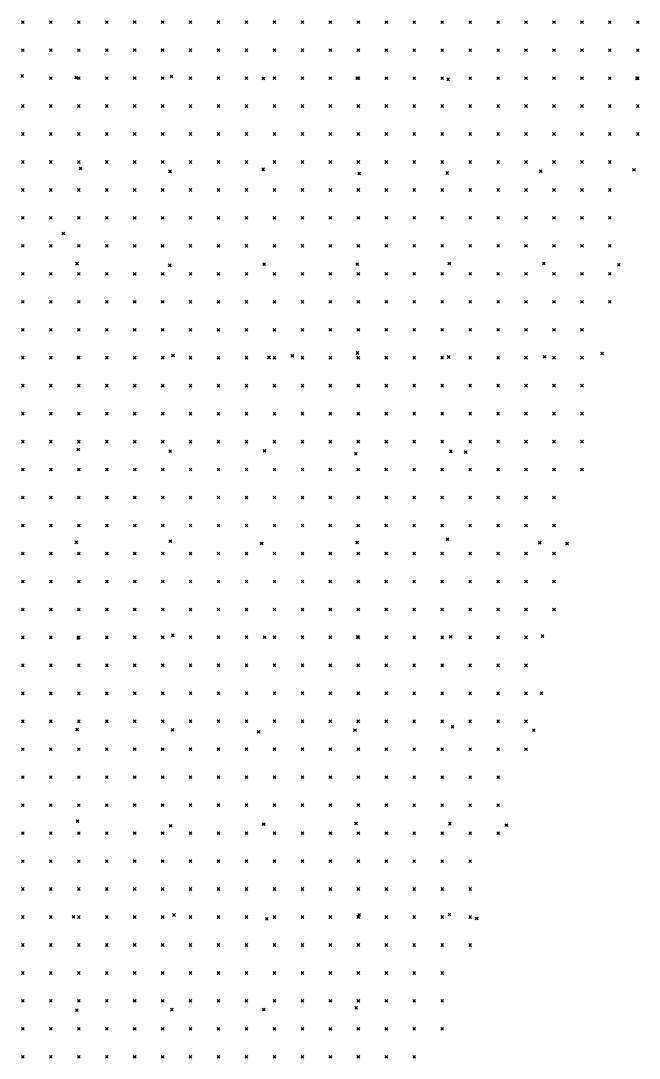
# Model space of a CAD drawing. Header units: metres. Extents: x 441556 to 446409, y 432338 to 461058.
# Drawn here: x 446036.5 to 446102.8, y 438285 to 438396.2 of the extents above; entities that cross this region are included whole.
import ezdxf

# ---------------------------------------------------------------- set-up
doc = ezdxf.new("R2010")
doc.units = ezdxf.units.M
doc.header["$MEASUREMENT"] = 0
doc.header["$PDMODE"] = 35
doc.header["$PDSIZE"] = 0.15
doc.layers.add('DTM-NOK-RevN_LIDAR_co_lidar', color=91, linetype='Continuous', lineweight=0)
doc.layers.add('DTM-NOK-RevN_RTK', color=32, linetype='Continuous', lineweight=0)

msp = doc.modelspace()

# ---------------------------------------------------------------- linework, layer by layer
at = {"layer": 'DTM-NOK-RevN_LIDAR_co_lidar'}
for p in [(446036.709, 438396.093, 342.649), (446039.708, 438396.093, 343.047), (446042.708, 438396.093, 343.463), (446045.707, 438396.093, 343.886), (446048.706, 438396.093, 344.682), (446051.706, 438396.093, 345.807), (446054.705, 438396.093, 346.259), (446057.705, 438396.093, 346.359), (446060.704, 438396.093, 346.668), (446063.703, 438396.093, 346.841), (446066.703, 438396.093, 347.165), (446069.702, 438396.093, 347.466), (446072.701, 438396.093, 347.901), (446075.701, 438396.093, 348.376), (446078.7, 438396.093, 349.066), (446081.7, 438396.093, 349.71), (446084.699, 438396.093, 350.56), (446087.698, 438396.093, 351.739), (446090.698, 438396.093, 352.327), (446093.697, 438396.093, 352.676), (446096.696, 438396.093, 353.167), (446099.696, 438396.093, 353.721), (446102.695, 438396.093, 354.294), (446036.709, 438393.094, 342.961), (446039.708, 438393.094, 343.398), (446042.708, 438393.094, 343.835), (446045.707, 438393.094, 344.236), (446048.706, 438393.094, 345.021), (446051.706, 438393.094, 346.047), (446054.705, 438393.094, 346.233), (446057.705, 438393.094, 346.35), (446060.704, 438393.094, 346.655), (446063.703, 438393.094, 346.938), (446066.703, 438393.094, 347.218), (446069.702, 438393.094, 347.795), (446072.701, 438393.094, 348.169), (446075.701, 438393.094, 348.644), (446078.7, 438393.094, 349.442), (446081.7, 438393.094, 349.954), (446084.699, 438393.094, 350.502), (446087.698, 438393.094, 351.711), (446090.698, 438393.094, 352.548), (446093.697, 438393.094, 353.075), (446096.696, 438393.094, 353.43), (446099.696, 438393.094, 354.045), (446102.695, 438393.094, 354.491), (446039.708, 438390.095, 343.618), (446042.708, 438390.095, 344.05), (446045.707, 438390.095, 344.523), (446048.706, 438390.095, 345.334), (446051.706, 438390.095, 346.142), (446054.705, 438390.095, 346.235), (446057.705, 438390.095, 346.497), (446060.704, 438390.095, 346.912), (446063.703, 438390.095, 347.076), (446066.703, 438390.095, 347.386), (446069.702, 438390.095, 347.976), (446072.701, 438390.095, 348.327), (446075.701, 438390.095, 348.954), (446078.7, 438390.095, 349.651), (446081.7, 438390.095, 350.498), (446084.699, 438390.095, 351.163), (446087.698, 438390.095, 351.782), (446090.698, 438390.095, 352.524), (446093.697, 438390.095, 353.102), (446096.696, 438390.095, 353.51), (446099.696, 438390.095, 354.236), (446102.695, 438390.095, 354.587), (446036.709, 438387.095, 343.39), (446039.708, 438387.095, 343.82), (446042.708, 438387.095, 344.265), (446045.707, 438387.095, 344.754), (446048.706, 438387.095, 345.691), (446051.706, 438387.095, 346.2), (446054.705, 438387.095, 346.278), (446057.705, 438387.095, 346.65), (446060.704, 438387.095, 347.35), (446063.703, 438387.095, 347.374), (446066.703, 438387.095, 347.709), (446069.702, 438387.095, 348.307), (446072.701, 438387.095, 348.542), (446075.701, 438387.095, 349.145), (446078.7, 438387.095, 349.867), (446081.7, 438387.095, 351.087), (446084.699, 438387.095, 351.544), (446087.698, 438387.095, 351.943), (446090.698, 438387.095, 352.468), (446093.697, 438387.095, 353.156), (446096.696, 438387.095, 353.644), (446099.696, 438387.095, 354.197), (446102.695, 438387.095, 354.573), (446036.709, 438384.096, 343.572), (446039.708, 438384.096, 343.951), (446042.708, 438384.096, 344.47), (446045.707, 438384.096, 345.042), (446048.706, 438384.096, 346.003), (446051.706, 438384.096, 346.276), (446054.705, 438384.096, 346.427), (446057.705, 438384.096, 346.793), (446060.704, 438384.096, 347.397), (446063.703, 438384.096, 347.583), (446066.703, 438384.096, 347.904), (446069.702, 438384.096, 348.499), (446072.701, 438384.096, 348.685), (446075.701, 438384.096, 349.301), (446078.7, 438384.096, 350.06), (446081.7, 438384.096, 351.163), (446084.699, 438384.096, 351.628), (446087.698, 438384.096, 352.067), (446090.698, 438384.096, 352.736), (446093.697, 438384.096, 353.339), (446096.696, 438384.096, 353.777), (446099.696, 438384.096, 354.16), (446102.695, 438384.096, 354.632), (446036.709, 438381.097, 343.708), (446039.708, 438381.097, 344.169), (446042.708, 438381.097, 344.707), (446045.707, 438381.097, 345.33), (446048.706, 438381.097, 346.176), (446051.706, 438381.097, 346.333), (446054.705, 438381.097, 346.561), (446057.705, 438381.097, 346.977), (446060.704, 438381.097, 347.422), (446063.703, 438381.097, 347.702), (446066.703, 438381.097, 348.065), (446069.702, 438381.097, 348.402), (446072.701, 438381.097, 348.89), (446075.701, 438381.097, 349.736), (446078.7, 438381.097, 350.653), (446081.7, 438381.097, 351.519), (446084.699, 438381.097, 351.912), (446087.698, 438381.097, 352.405), (446090.698, 438381.097, 353.025), (446093.697, 438381.097, 353.415), (446096.696, 438381.097, 353.779), (446099.696, 438381.097, 354.21), (446036.709, 438378.097, 343.933), (446039.708, 438378.097, 344.398), (446042.708, 438378.097, 344.926), (446045.707, 438378.097, 345.559), (446048.706, 438378.097, 346.122), (446051.706, 438378.097, 346.395), (446054.705, 438378.097, 346.737), (446057.705, 438378.097, 347.138), (446060.704, 438378.097, 347.543), (446063.703, 438378.097, 347.873), (446066.703, 438378.097, 348.153), (446069.702, 438378.097, 348.556), (446072.701, 438378.097, 349.137), (446075.701, 438378.097, 350.117), (446078.7, 438378.097, 351.246), (446081.7, 438378.097, 351.88), (446084.699, 438378.097, 352.24), (446087.698, 438378.097, 352.745), (446090.698, 438378.097, 353.293), (446093.697, 438378.097, 353.65), (446096.696, 438378.097, 354.009), (446099.696, 438378.097, 354.473), (446036.709, 438375.098, 344.283), (446039.708, 438375.098, 344.72), (446042.708, 438375.098, 345.199), (446045.707, 438375.098, 345.803), (446048.706, 438375.098, 346.225), (446051.706, 438375.098, 346.541), (446054.705, 438375.098, 346.966), (446057.705, 438375.098, 347.384), (446060.704, 438375.098, 347.779), (446063.703, 438375.098, 348.073), (446066.703, 438375.098, 348.41), (446069.702, 438375.098, 348.796), (446072.701, 438375.098, 349.386), (446075.701, 438375.098, 350.513), (446078.7, 438375.098, 351.617), (446081.7, 438375.098, 352.187), (446084.699, 438375.098, 352.532), (446087.698, 438375.098, 352.909), (446090.698, 438375.098, 353.448), (446093.697, 438375.098, 353.899), (446096.696, 438375.098, 354.368), (446099.696, 438375.098, 354.837), (446036.709, 438372.098, 344.582), (446039.708, 438372.098, 345.01), (446042.708, 438372.098, 345.462), (446045.707, 438372.098, 346.049), (446048.706, 438372.098, 346.424), (446051.706, 438372.098, 346.773), (446054.705, 438372.098, 347.212), (446057.705, 438372.098, 347.668), (446060.704, 438372.098, 348.065), (446063.703, 438372.098, 348.378), (446066.703, 438372.098, 348.77), (446069.702, 438372.098, 349.111), (446072.701, 438372.098, 349.689), (446075.701, 438372.098, 350.824), (446078.7, 438372.098, 351.797), (446081.7, 438372.098, 352.331), (446084.699, 438372.098, 352.744), (446087.698, 438372.098, 353.07), (446090.698, 438372.098, 353.518), (446093.697, 438372.098, 354.059), (446096.696, 438372.098, 354.686), (446099.696, 438372.098, 355.251), (446036.709, 438369.099, 344.737), (446039.708, 438369.099, 345.184), (446042.708, 438369.099, 345.623), (446045.707, 438369.099, 346.106), (446048.706, 438369.099, 346.597), (446051.706, 438369.099, 347.025), (446054.705, 438369.099, 347.454), (446057.705, 438369.099, 347.947), (446060.704, 438369.099, 348.349), (446063.703, 438369.099, 348.765), (446066.703, 438369.099, 349.184), (446069.702, 438369.099, 349.538), (446072.701, 438369.099, 350.132), (446075.701, 438369.099, 351.164), (446078.7, 438369.099, 351.813), (446081.7, 438369.099, 352.32), (446084.699, 438369.099, 352.895), (446087.698, 438369.099, 353.301), (446090.698, 438369.099, 353.725), (446093.697, 438369.099, 354.24), (446096.696, 438369.099, 354.949), (446099.696, 438369.099, 355.554), (446036.709, 438366.1, 344.842), (446039.708, 438366.1, 345.415), (446042.708, 438366.1, 345.913), (446045.707, 438366.1, 346.315), (446048.706, 438366.1, 346.923), (446051.706, 438366.1, 347.425), (446054.705, 438366.1, 347.837), (446057.705, 438366.1, 348.276), (446060.704, 438366.1, 348.7), (446063.703, 438366.1, 349.114), (446066.703, 438366.1, 349.52), (446069.702, 438366.1, 349.957), (446072.701, 438366.1, 350.547), (446075.701, 438366.1, 351.378), (446078.7, 438366.1, 351.919), (446081.7, 438366.1, 352.418), (446084.699, 438366.1, 352.957), (446087.698, 438366.1, 353.471), (446090.698, 438366.1, 353.912), (446093.697, 438366.1, 354.487), (446096.696, 438366.1, 355.255), (446099.696, 438366.1, 355.733), (446036.709, 438363.1, 345.012), (446039.708, 438363.1, 345.635), (446042.708, 438363.1, 346.209), (446045.707, 438363.1, 346.708), (446048.706, 438363.1, 347.267), (446051.706, 438363.1, 347.823), (446054.705, 438363.1, 348.287), (446057.705, 438363.1, 348.725), (446060.704, 438363.1, 349.182), (446063.703, 438363.1, 349.596), (446066.703, 438363.1, 349.963), (446069.702, 438363.1, 350.37), (446072.701, 438363.1, 350.869), (446075.701, 438363.1, 351.483), (446078.7, 438363.1, 352.078), (446081.7, 438363.1, 352.568), (446084.699, 438363.1, 353.059), (446087.698, 438363.1, 353.621), (446090.698, 438363.1, 354.14), (446093.697, 438363.1, 354.738), (446096.696, 438363.1, 355.497), (446036.709, 438360.101, 345.21), (446039.708, 438360.101, 345.784), (446042.708, 438360.101, 346.38), (446045.707, 438360.101, 346.921), (446048.706, 438360.101, 347.467), (446051.706, 438360.101, 347.976), (446054.705, 438360.101, 348.452), (446057.705, 438360.101, 348.954), (446060.704, 438360.101, 349.463), (446063.703, 438360.101, 349.969), (446066.703, 438360.101, 350.376), (446069.702, 438360.101, 350.847), (446072.701, 438360.101, 351.265), (446075.701, 438360.101, 351.744), (446078.7, 438360.101, 352.242), (446081.7, 438360.101, 352.784), (446084.699, 438360.101, 353.301), (446087.698, 438360.101, 353.859), (446090.698, 438360.101, 354.407), (446093.697, 438360.101, 354.963), (446096.696, 438360.101, 355.497), (446036.709, 438357.102, 345.325), (446039.708, 438357.102, 345.919), (446042.708, 438357.102, 346.494), (446045.707, 438357.102, 347.046), (446048.706, 438357.102, 347.512), (446051.706, 438357.102, 348.06), (446054.705, 438357.102, 348.653), (446057.705, 438357.102, 349.139), (446060.704, 438357.102, 349.671), (446063.703, 438357.102, 350.14), (446066.703, 438357.102, 350.622), (446069.702, 438357.102, 351.112), (446072.701, 438357.102, 351.602), (446075.701, 438357.102, 352.093), (446078.7, 438357.102, 352.582), (446081.7, 438357.102, 353.174), (446084.699, 438357.102, 353.653), (446087.698, 438357.102, 354.154), (446090.698, 438357.102, 354.685), (446093.697, 438357.102, 355.261), (446096.696, 438357.102, 355.708), (446036.709, 438354.102, 345.434), (446039.708, 438354.102, 346.068), (446042.708, 438354.102, 346.658), (446045.707, 438354.102, 347.193), (446048.706, 438354.102, 347.719), (446051.706, 438354.102, 348.207), (446054.705, 438354.102, 348.82), (446057.705, 438354.102, 349.391), (446060.704, 438354.102, 349.95), (446063.703, 438354.102, 350.434), (446066.703, 438354.102, 350.894), (446069.702, 438354.102, 351.331), (446072.701, 438354.102, 351.89), (446075.701, 438354.102, 352.488), (446078.7, 438354.102, 353.042), (446081.7, 438354.102, 353.754), (446084.699, 438354.102, 354.247), (446087.698, 438354.102, 354.584), (446090.698, 438354.102, 355.041), (446093.697, 438354.102, 355.535), (446096.696, 438354.102, 356.048), (446036.709, 438351.103, 345.566), (446039.708, 438351.103, 346.198), (446042.708, 438351.103, 346.822), (446045.707, 438351.103, 347.365), (446048.706, 438351.103, 347.904), (446051.706, 438351.103, 348.418), (446054.705, 438351.103, 348.955), (446057.705, 438351.103, 349.562), (446060.704, 438351.103, 350.133), (446063.703, 438351.103, 350.63), (446066.703, 438351.103, 351.153), (446069.702, 438351.103, 351.625), (446072.701, 438351.103, 352.182), (446075.701, 438351.103, 352.799), (446078.7, 438351.103, 353.389), (446081.7, 438351.103, 354.011), (446084.699, 438351.103, 354.584), (446087.698, 438351.103, 355.03), (446090.698, 438351.103, 355.503), (446093.697, 438351.103, 355.905), (446096.696, 438351.103, 356.342), (446036.709, 438348.103, 345.718), (446039.708, 438348.103, 346.342), (446042.708, 438348.103, 346.893), (446045.707, 438348.103, 347.372), (446048.706, 438348.103, 348.02), (446051.706, 438348.103, 348.621), (446054.705, 438348.103, 349.138), (446057.705, 438348.103, 349.652), (446060.704, 438348.103, 350.233), (446063.703, 438348.103, 350.746), (446066.703, 438348.103, 351.268), (446069.702, 438348.103, 351.826), (446072.701, 438348.103, 352.348), (446075.701, 438348.103, 352.965), (446078.7, 438348.103, 353.586), (446081.7, 438348.103, 354.198), (446084.699, 438348.103, 354.765), (446087.698, 438348.103, 355.313), (446090.698, 438348.103, 355.807), (446093.697, 438348.103, 356.236), (446096.696, 438348.103, 356.685), (446036.709, 438345.104, 345.771), (446039.708, 438345.104, 346.426), (446042.708, 438345.104, 347.027), (446045.707, 438345.104, 347.519), (446048.706, 438345.104, 348.14), (446051.706, 438345.104, 348.72), (446054.705, 438345.104, 349.291), (446057.705, 438345.104, 349.746), (446060.704, 438345.104, 350.388), (446063.703, 438345.104, 350.951), (446066.703, 438345.104, 351.416), (446069.702, 438345.104, 352.045), (446072.701, 438345.104, 352.574), (446075.701, 438345.104, 353.07), (446078.7, 438345.104, 353.658), (446081.7, 438345.104, 354.292), (446084.699, 438345.104, 354.908), (446087.698, 438345.104, 355.465), (446090.698, 438345.104, 356.036), (446093.697, 438345.104, 356.541), (446036.709, 438342.105, 345.763), (446039.708, 438342.105, 346.494), (446042.708, 438342.105, 347.113), (446045.707, 438342.105, 347.604), (446048.706, 438342.105, 348.188), (446051.706, 438342.105, 348.792), (446054.705, 438342.105, 349.426), (446057.705, 438342.105, 349.949), (446060.704, 438342.105, 350.53), (446063.703, 438342.105, 351.18), (446066.703, 438342.105, 351.708), (446069.702, 438342.105, 352.291), (446072.701, 438342.105, 352.87), (446075.701, 438342.105, 353.327), (446078.7, 438342.105, 353.823), (446081.7, 438342.105, 354.431), (446084.699, 438342.105, 355.034), (446087.698, 438342.105, 355.66), (446090.698, 438342.105, 356.264), (446093.697, 438342.105, 356.799), (446036.709, 438339.105, 345.809), (446039.708, 438339.105, 346.472), (446042.708, 438339.105, 347.046), (446045.707, 438339.105, 347.619), (446048.706, 438339.105, 348.155), (446051.706, 438339.105, 348.828), (446054.705, 438339.105, 349.421), (446057.705, 438339.105, 350.004), (446060.704, 438339.105, 350.572), (446063.703, 438339.105, 351.247), (446066.703, 438339.105, 351.896), (446069.702, 438339.105, 352.433), (446072.701, 438339.105, 353.001), (446075.701, 438339.105, 353.534), (446078.7, 438339.105, 354.101), (446081.7, 438339.105, 354.724), (446084.699, 438339.105, 355.309), (446087.698, 438339.105, 355.842), (446090.698, 438339.105, 356.456), (446093.697, 438339.105, 356.995), (446036.709, 438336.106, 345.984), (446039.708, 438336.106, 346.542), (446042.708, 438336.106, 347.085), (446045.707, 438336.106, 347.675), (446048.706, 438336.106, 348.213), (446051.706, 438336.106, 348.771), (446054.705, 438336.106, 349.341), (446057.705, 438336.106, 349.93), (446060.704, 438336.106, 350.527), (446063.703, 438336.106, 351.173), (446066.703, 438336.106, 351.92), (446069.702, 438336.106, 352.559), (446072.701, 438336.106, 353.144), (446075.701, 438336.106, 353.74), (446078.7, 438336.106, 354.393), (446081.7, 438336.106, 355.024), (446084.699, 438336.106, 355.596), (446087.698, 438336.106, 356.106), (446090.698, 438336.106, 356.629), (446093.697, 438336.106, 357.189), (446036.709, 438333.107, 346.012), (446039.708, 438333.107, 346.644), (446042.708, 438333.107, 347.264), (446045.707, 438333.107, 347.875), (446048.706, 438333.107, 348.395), (446051.706, 438333.107, 348.899), (446054.705, 438333.107, 349.421), (446057.705, 438333.107, 350.001), (446060.704, 438333.107, 350.58), (446063.703, 438333.107, 351.185), (446066.703, 438333.107, 351.863), (446069.702, 438333.107, 352.596), (446072.701, 438333.107, 353.304), (446075.701, 438333.107, 353.934), (446078.7, 438333.107, 354.57), (446081.7, 438333.107, 355.206), (446084.699, 438333.107, 355.715), (446087.698, 438333.107, 356.245), (446090.698, 438333.107, 356.763), (446093.697, 438333.107, 357.289), (446036.709, 438330.107, 346.15), (446039.708, 438330.107, 346.812), (446042.708, 438330.107, 347.451), (446045.707, 438330.107, 348.064), (446048.706, 438330.107, 348.666), (446051.706, 438330.107, 349.164), (446054.705, 438330.107, 349.697), (446057.705, 438330.107, 350.262), (446060.704, 438330.107, 350.795), (446063.703, 438330.107, 351.391), (446066.703, 438330.107, 352.027), (446069.702, 438330.107, 352.653), (446072.701, 438330.107, 353.372), (446075.701, 438330.107, 354.042), (446078.7, 438330.107, 354.67), (446081.7, 438330.107, 355.249), (446084.699, 438330.107, 355.786), (446087.698, 438330.107, 356.309), (446090.698, 438330.107, 356.818), (446036.709, 438327.108, 346.382), (446039.708, 438327.108, 347.042), (446042.708, 438327.108, 347.669), (446045.707, 438327.108, 348.218), (446048.706, 438327.108, 348.863), (446051.706, 438327.108, 349.418), (446054.705, 438327.108, 349.996), (446057.705, 438327.108, 350.535), (446060.704, 438327.108, 351.096), (446063.703, 438327.108, 351.748), (446066.703, 438327.108, 352.264), (446069.702, 438327.108, 352.785), (446072.701, 438327.108, 353.384), (446075.701, 438327.108, 354.011), (446078.7, 438327.108, 354.643), (446081.7, 438327.108, 355.277), (446084.699, 438327.108, 355.818), (446087.698, 438327.108, 356.361), (446090.698, 438327.108, 356.884), (446036.709, 438324.108, 346.585), (446039.708, 438324.108, 347.225), (446042.708, 438324.108, 347.831), (446045.707, 438324.108, 348.374), (446048.706, 438324.108, 348.881), (446051.706, 438324.108, 349.46), (446054.705, 438324.108, 350.06), (446057.705, 438324.108, 350.632), (446060.704, 438324.108, 351.216), (446063.703, 438324.108, 351.799), (446066.703, 438324.108, 352.351), (446069.702, 438324.108, 352.918), (446072.701, 438324.108, 353.49), (446075.701, 438324.108, 354.052), (446078.7, 438324.108, 354.697), (446081.7, 438324.108, 355.368), (446084.699, 438324.108, 355.956), (446087.698, 438324.108, 356.465), (446090.698, 438324.108, 357.043), (446036.709, 438321.109, 346.704), (446039.708, 438321.109, 347.389), (446042.708, 438321.109, 348.011), (446045.707, 438321.109, 348.551), (446048.706, 438321.109, 348.996), (446051.706, 438321.109, 349.521), (446054.705, 438321.109, 350.099), (446057.705, 438321.109, 350.656), (446060.704, 438321.109, 351.208), (446063.703, 438321.109, 351.816), (446066.703, 438321.109, 352.381), (446069.702, 438321.109, 352.992), (446072.701, 438321.109, 353.612), (446075.701, 438321.109, 354.223), (446078.7, 438321.109, 354.858), (446081.7, 438321.109, 355.538), (446084.699, 438321.109, 356.145), (446087.698, 438321.109, 356.629), (446090.698, 438321.109, 357.243), (446036.709, 438318.11, 346.747), (446039.708, 438318.11, 347.382), (446042.708, 438318.11, 347.944), (446045.707, 438318.11, 348.467), (446048.706, 438318.11, 348.977), (446051.706, 438318.11, 349.514), (446054.705, 438318.11, 350.096), (446057.705, 438318.11, 350.634), (446060.704, 438318.11, 351.198), (446063.703, 438318.11, 351.812), (446066.703, 438318.11, 352.389), (446069.702, 438318.11, 353.037), (446072.701, 438318.11, 353.691), (446075.701, 438318.11, 354.37), (446078.7, 438318.11, 354.978), (446081.7, 438318.11, 355.66), (446084.699, 438318.11, 356.22), (446087.698, 438318.11, 356.753), (446090.698, 438318.11, 357.305), (446036.709, 438315.11, 346.494), (446039.708, 438315.11, 347.176), (446042.708, 438315.11, 347.658), (446045.707, 438315.11, 348.214), (446048.706, 438315.11, 348.86), (446051.706, 438315.11, 349.429), (446054.705, 438315.11, 350.017), (446057.705, 438315.11, 350.573), (446060.704, 438315.11, 351.245), (446063.703, 438315.11, 351.88), (446066.703, 438315.11, 352.476), (446069.702, 438315.11, 353.082), (446072.701, 438315.11, 353.754), (446075.701, 438315.11, 354.396), (446078.7, 438315.11, 354.992), (446081.7, 438315.11, 355.57), (446084.699, 438315.11, 356.164), (446087.698, 438315.11, 356.693), (446036.709, 438312.111, 346.146), (446039.708, 438312.111, 346.873), (446042.708, 438312.111, 347.42), (446045.707, 438312.111, 348.131), (446048.706, 438312.111, 348.801), (446051.706, 438312.111, 349.435), (446054.705, 438312.111, 350.043), (446057.705, 438312.111, 350.635), (446060.704, 438312.111, 351.267), (446063.703, 438312.111, 351.94), (446066.703, 438312.111, 352.516), (446069.702, 438312.111, 353.056), (446072.701, 438312.111, 353.685), (446075.701, 438312.111, 354.381), (446078.7, 438312.111, 355.036), (446081.7, 438312.111, 355.642), (446084.699, 438312.111, 356.218), (446087.698, 438312.111, 356.743), (446036.709, 438309.112, 345.991), (446039.708, 438309.112, 346.748), (446042.708, 438309.112, 347.412), (446045.707, 438309.112, 348.13), (446048.706, 438309.112, 348.818), (446051.706, 438309.112, 349.465), (446054.705, 438309.112, 350.095), (446057.705, 438309.112, 350.724), (446060.704, 438309.112, 351.361), (446063.703, 438309.112, 352.009), (446066.703, 438309.112, 352.57), (446069.702, 438309.112, 353.009), (446072.701, 438309.112, 353.544), (446075.701, 438309.112, 354.314), (446078.7, 438309.112, 355.079), (446081.7, 438309.112, 355.705), (446084.699, 438309.112, 356.256), (446087.698, 438309.112, 356.822), (446036.709, 438306.112, 345.94), (446039.708, 438306.112, 346.668), (446042.708, 438306.112, 347.416), (446045.707, 438306.112, 348.148), (446048.706, 438306.112, 348.883), (446051.706, 438306.112, 349.536), (446054.705, 438306.112, 350.137), (446057.705, 438306.112, 350.737), (446060.704, 438306.112, 351.319), (446063.703, 438306.112, 351.95), (446066.703, 438306.112, 352.545), (446069.702, 438306.112, 352.978), (446072.701, 438306.112, 353.5), (446075.701, 438306.112, 354.401), (446078.7, 438306.112, 355.218), (446081.7, 438306.112, 355.845), (446084.699, 438306.112, 356.367), (446036.709, 438303.113, 346.002), (446039.708, 438303.113, 346.765), (446042.708, 438303.113, 347.445), (446045.707, 438303.113, 348.118), (446048.706, 438303.113, 348.831), (446051.706, 438303.113, 349.499), (446054.705, 438303.113, 350.152), (446057.705, 438303.113, 350.757), (446060.704, 438303.113, 351.334), (446063.703, 438303.113, 351.952), (446066.703, 438303.113, 352.531), (446069.702, 438303.113, 352.933), (446072.701, 438303.113, 353.466), (446075.701, 438303.113, 354.419), (446078.7, 438303.113, 355.291), (446081.7, 438303.113, 355.916), (446084.699, 438303.113, 356.417), (446036.709, 438300.113, 346.157), (446039.708, 438300.113, 346.832), (446042.708, 438300.113, 347.537), (446045.707, 438300.113, 348.2), (446048.706, 438300.113, 348.878), (446051.706, 438300.113, 349.536), (446054.705, 438300.113, 350.157), (446057.705, 438300.113, 350.775), (446060.704, 438300.113, 351.348), (446063.703, 438300.113, 351.953), (446066.703, 438300.113, 352.477), (446069.702, 438300.113, 352.911), (446072.701, 438300.113, 353.443), (446075.701, 438300.113, 354.35), (446078.7, 438300.113, 355.265), (446081.7, 438300.113, 355.929), (446084.699, 438300.113, 356.453), (446036.709, 438297.114, 346.333), (446039.708, 438297.114, 346.968), (446042.708, 438297.114, 347.587), (446045.707, 438297.114, 348.233), (446048.706, 438297.114, 348.905), (446051.706, 438297.114, 349.58), (446054.705, 438297.114, 350.151), (446057.705, 438297.114, 350.745), (446060.704, 438297.114, 351.306), (446063.703, 438297.114, 351.897), (446066.703, 438297.114, 352.399), (446069.702, 438297.114, 352.873), (446072.701, 438297.114, 353.398), (446075.701, 438297.114, 354.245), (446078.7, 438297.114, 355.175), (446081.7, 438297.114, 355.866), (446084.699, 438297.114, 356.485), (446036.709, 438294.115, 346.549), (446039.708, 438294.115, 347.132), (446042.708, 438294.115, 347.668), (446045.707, 438294.115, 348.36), (446048.706, 438294.115, 349.004), (446051.706, 438294.115, 349.596), (446054.705, 438294.115, 350.195), (446057.705, 438294.115, 350.75), (446060.704, 438294.115, 351.26), (446063.703, 438294.115, 351.818), (446066.703, 438294.115, 352.328), (446069.702, 438294.115, 352.788), (446072.701, 438294.115, 353.306), (446075.701, 438294.115, 354.147), (446078.7, 438294.115, 355.095), (446081.7, 438294.115, 355.867), (446036.709, 438291.115, 346.716), (446039.708, 438291.115, 347.255), (446042.708, 438291.115, 347.857), (446045.707, 438291.115, 348.499), (446048.706, 438291.115, 349.075), (446051.706, 438291.115, 349.603), (446054.705, 438291.115, 350.177), (446057.705, 438291.115, 350.714), (446060.704, 438291.115, 351.257), (446063.703, 438291.115, 351.764), (446066.703, 438291.115, 352.22), (446069.702, 438291.115, 352.724), (446072.701, 438291.115, 353.189), (446075.701, 438291.115, 354.074), (446078.7, 438291.115, 355.075), (446081.7, 438291.115, 355.924), (446036.709, 438288.116, 346.791), (446039.708, 438288.116, 347.292), (446042.708, 438288.116, 347.883), (446045.707, 438288.116, 348.475), (446048.706, 438288.116, 349.005), (446051.706, 438288.116, 349.518), (446054.705, 438288.116, 350.084), (446057.705, 438288.116, 350.577), (446060.704, 438288.116, 351.327), (446063.703, 438288.116, 351.713), (446066.703, 438288.116, 352.069), (446069.702, 438288.116, 352.58), (446072.701, 438288.116, 353.154), (446075.701, 438288.116, 354.101), (446078.7, 438288.116, 354.766), (446081.7, 438288.116, 355.419), (446036.709, 438285.117, 346.756), (446039.708, 438285.117, 347.251), (446042.708, 438285.117, 347.817), (446045.707, 438285.117, 348.345), (446048.706, 438285.117, 348.732), (446051.706, 438285.117, 349.34), (446054.705, 438285.117, 349.889), (446057.705, 438285.117, 350.373), (446060.704, 438285.117, 350.925), (446063.703, 438285.117, 351.158), (446066.703, 438285.117, 351.797), (446069.702, 438285.117, 352.314), (446072.701, 438285.117, 353.04), (446075.701, 438285.117, 353.861), (446078.7, 438285.117, 354.009)]:
    msp.add_point(p, dxfattribs=at)
at = {"layer": 'DTM-NOK-RevN_RTK'}
for p in [(446036.63, 438390.324, 343.082), (446042.443, 438390.148, 344.037), (446052.654, 438390.255, 346.117), (446062.522, 438390.039, 346.908), (446072.594, 438390.08, 348.315), (446082.342, 438389.962, 350.746), (446102.58, 438390.063, 354.56), (446042.891, 438380.39, 345.059), (446052.496, 438380.094, 346.355), (446062.483, 438380.307, 347.558), (446072.801, 438379.865, 349.065), (446082.225, 438379.909, 351.49), (446092.285, 438380.103, 353.189), (446102.274, 438380.257, 354.831), (446041.047, 438373.427, 346.077), (446042.511, 438370.186, 345.526), (446052.454, 438370.008, 347.147), (446062.603, 438370.138, 348.401), (446072.573, 438370.14, 350.123), (446082.467, 438370.206, 352.462), (446092.617, 438370.203, 353.977), (446100.65, 438370.072, 355.589), (446072.603, 438360.611, 351.046), (446098.875, 438360.546, 356.016), (446042.678, 438360.124, 346.391), (446052.818, 438360.33, 348.13), (446063.121, 438360.141, 349.895), (446065.615, 438360.312, 350.235), (446082.396, 438360.18, 353.002), (446092.689, 438360.197, 354.804), (446042.658, 438350.256, 346.77), (446052.506, 438350.069, 348.578), (446062.636, 438350.105, 350.579), (446072.431, 438349.794, 352.355), (446082.624, 438350.058, 354.283), (446084.221, 438349.979, 354.602), (446082.278, 438340.635, 354.587), (446042.445, 438340.307, 347.027), (446052.529, 438340.416, 349.059), (446062.333, 438340.178, 350.986), (446072.567, 438340.291, 352.983), (446092.158, 438340.261, 356.692), (446095.089, 438340.16, 357.203), (446042.646, 438330.03, 347.499), (446052.791, 438330.323, 349.349), (446062.658, 438330.128, 351.173), (446072.619, 438330.15, 353.564), (446082.613, 438330.158, 355.352), (446092.464, 438330.233, 357.159), (446092.348, 438324.109, 357.477), (446082.8, 438320.531, 355.744), (446042.527, 438320.232, 348.05), (446052.754, 438320.189, 349.903), (446062.01, 438319.976, 351.577), (446072.339, 438320.163, 353.734), (446091.529, 438320.162, 357.393), (446042.573, 438310.385, 347.475), (446052.566, 438309.896, 349.731), (446062.546, 438310.065, 351.82), (446072.447, 438310.15, 353.831), (446082.513, 438310.129, 355.876), (446088.586, 438309.956, 357.108), (446042.142, 438300.124, 347.464), (446052.918, 438300.337, 349.88), (446062.877, 438299.914, 351.806), (446072.791, 438300.35, 353.683), (446082.491, 438300.395, 356.098), (446085.393, 438299.957, 356.665), (446042.507, 438290.132, 347.874), (446052.686, 438290.173, 349.84), (446062.56, 438290.197, 351.545), (446072.478, 438290.371, 353.181)]:
    msp.add_point(p, dxfattribs=at)

doc.saveas('drawing.dxf')
